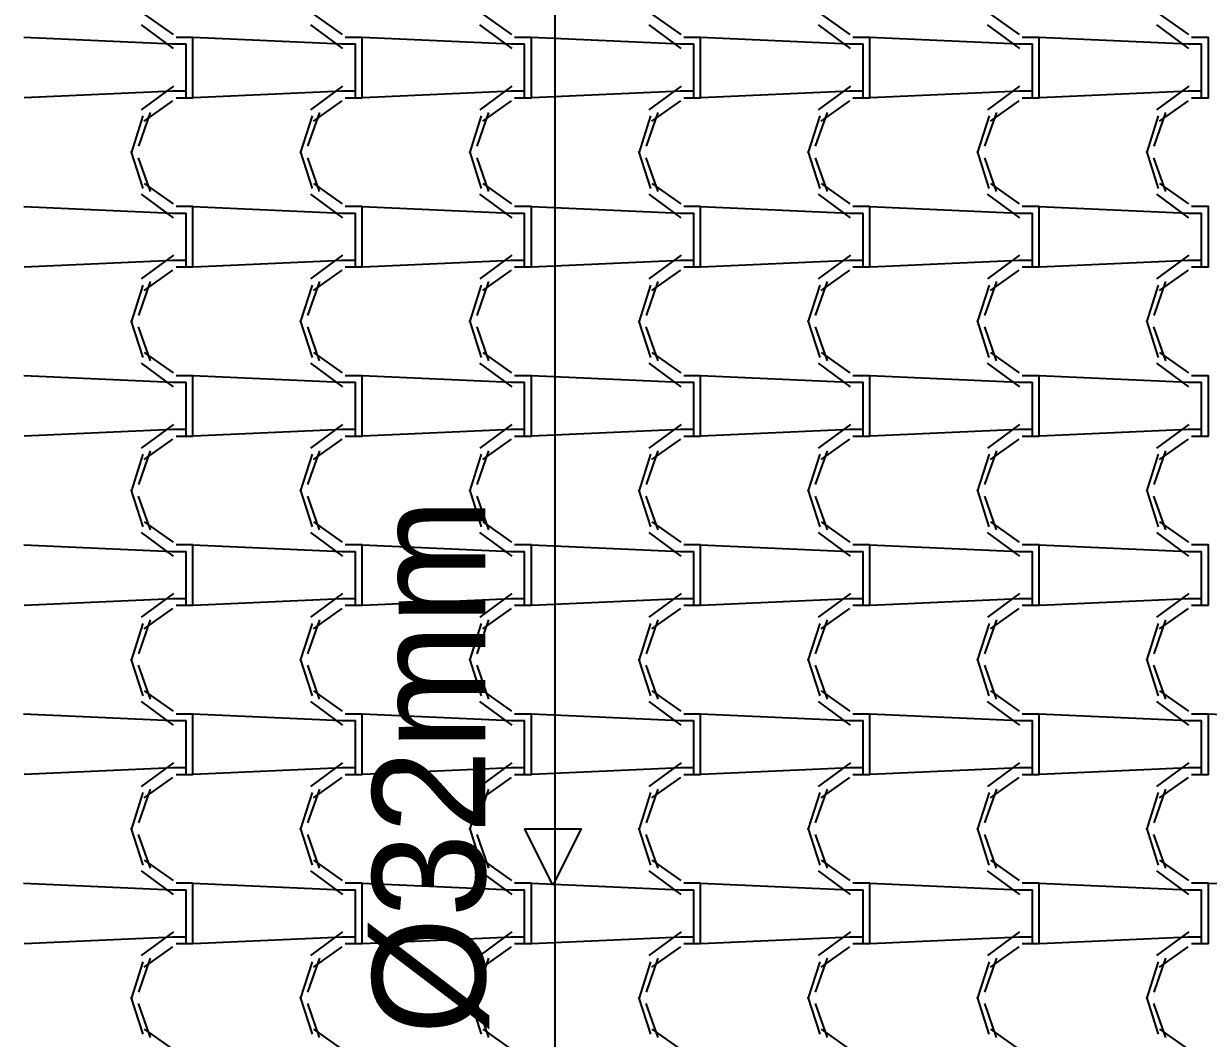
# Model space of a CAD drawing. Header units: millimetres. Extents: x -336 to -33, y -135 to 770.
# Drawn here: x -174.952 to -172.852, y 739.813 to 741.612 of the extents above; entities that cross this region are included whole.
import ezdxf
from ezdxf.enums import TextEntityAlignment as Align

# ---------------------------------------------------------------- set-up
doc = ezdxf.new("R2010")
doc.units = ezdxf.units.MM
doc.header["$LTSCALE"] = 50
doc.header["$MEASUREMENT"] = 0
for name, color, linetype in [('-HIDRO', 8, 'CONTINUOUS'), ('AF', 5, 'CONTINUOUS'), ('TEXTO', 4, 'CONTINUOUS')]:
    doc.layers.add(name, color=color, linetype=linetype)

msp = doc.modelspace()

# ---------------------------------------------------------------- linework, layer by layer
at = {"layer": '-HIDRO', "linetype": 'Continuous'}
for p, q in [((-174.738, 741.6291), (-174.687, 741.5931)), ((-174.438, 741.6291), (-174.387, 741.5931)), ((-174.138, 741.6291), (-174.087, 741.5931)), ((-173.838, 741.6291), (-173.787, 741.5931)), ((-173.538, 741.6291), (-173.487, 741.5931)), ((-173.238, 741.6291), (-173.187, 741.5931)), ((-172.938, 741.6291), (-172.887, 741.5931)), ((-174.7436, 741.6103), (-174.6866, 741.5683)), ((-174.4436, 741.6103), (-174.3866, 741.5683)), ((-174.1436, 741.6103), (-174.0866, 741.5683)), ((-173.8436, 741.6103), (-173.7866, 741.5683)), ((-173.5436, 741.6103), (-173.4866, 741.5683)), ((-173.2436, 741.6103), (-173.1866, 741.5683)), ((-172.9436, 741.6103), (-172.8866, 741.5683)), ((-174.6877, 741.5758), (-174.9517, 741.5878)), ((-174.6877, 741.5765), (-174.6637, 741.5765)), ((-174.6817, 741.5885), (-174.6517, 741.5885)), ((-174.6637, 741.4925), (-174.6637, 741.5765)), ((-174.6517, 741.4925), (-174.6517, 741.5885)), ((-174.3877, 741.5758), (-174.6517, 741.5878)), ((-174.3877, 741.5765), (-174.3637, 741.5765)), ((-174.3817, 741.5885), (-174.3517, 741.5885)), ((-174.3637, 741.4925), (-174.3637, 741.5765)), ((-174.3517, 741.4925), (-174.3517, 741.5885)), ((-174.0877, 741.5758), (-174.3517, 741.5878)), ((-174.0877, 741.5765), (-174.0637, 741.5765)), ((-174.0817, 741.5885), (-174.0517, 741.5885)), ((-174.0637, 741.4925), (-174.0637, 741.5765)), ((-174.0517, 741.4925), (-174.0517, 741.5885)), ((-173.7877, 741.5758), (-174.0517, 741.5878)), ((-173.7877, 741.5765), (-173.7637, 741.5765)), ((-173.7817, 741.5885), (-173.7517, 741.5885)), ((-173.7637, 741.4925), (-173.7637, 741.5765)), ((-173.7517, 741.4925), (-173.7517, 741.5885)), ((-173.4877, 741.5758), (-173.7517, 741.5878)), ((-173.4877, 741.5765), (-173.4637, 741.5765)), ((-173.4817, 741.5885), (-173.4517, 741.5885)), ((-173.4637, 741.4925), (-173.4637, 741.5765)), ((-173.4517, 741.4925), (-173.4517, 741.5885)), ((-173.1877, 741.5758), (-173.4517, 741.5878)), ((-173.1877, 741.5765), (-173.1637, 741.5765)), ((-173.1817, 741.5885), (-173.1517, 741.5885)), ((-173.1637, 741.4925), (-173.1637, 741.5765)), ((-173.1517, 741.4925), (-173.1517, 741.5885)), ((-172.8877, 741.5758), (-173.1517, 741.5878)), ((-172.8877, 741.5765), (-172.8637, 741.5765)), ((-172.8817, 741.5885), (-172.8517, 741.5885)), ((-172.8637, 741.4925), (-172.8637, 741.5765)), ((-172.8517, 741.4925), (-172.8517, 741.5885)), ((-174.6867, 741.4926), (-174.9507, 741.4806)), ((-174.6863, 741.5017), (-174.7433, 741.4597)), ((-174.6637, 741.4925), (-174.6877, 741.4925)), ((-174.6637, 741.4805), (-174.6637, 741.4925)), ((-174.6517, 741.4805), (-174.6517, 741.4925)), ((-174.3867, 741.4926), (-174.6507, 741.4806)), ((-174.3863, 741.5017), (-174.4433, 741.4597)), ((-174.3637, 741.4925), (-174.3877, 741.4925)), ((-174.3637, 741.4805), (-174.3637, 741.4925)), ((-174.3517, 741.4805), (-174.3517, 741.4925)), ((-174.0867, 741.4926), (-174.3507, 741.4806)), ((-174.0863, 741.5017), (-174.1433, 741.4597)), ((-174.0637, 741.4925), (-174.0877, 741.4925)), ((-174.0637, 741.4805), (-174.0637, 741.4925)), ((-174.0517, 741.4805), (-174.0517, 741.4925)), ((-173.7867, 741.4926), (-174.0507, 741.4806)), ((-173.7863, 741.5017), (-173.8433, 741.4597)), ((-173.7637, 741.4925), (-173.7877, 741.4925)), ((-173.7637, 741.4805), (-173.7637, 741.4925)), ((-173.7517, 741.4805), (-173.7517, 741.4925)), ((-173.4867, 741.4926), (-173.7507, 741.4806)), ((-173.4863, 741.5017), (-173.5433, 741.4597)), ((-173.4637, 741.4925), (-173.4877, 741.4925)), ((-173.4637, 741.4805), (-173.4637, 741.4925)), ((-173.4517, 741.4805), (-173.4517, 741.4925)), ((-173.1867, 741.4926), (-173.4507, 741.4806)), ((-173.1863, 741.5017), (-173.2433, 741.4597)), ((-173.1637, 741.4925), (-173.1877, 741.4925)), ((-173.1637, 741.4805), (-173.1637, 741.4925)), ((-173.1517, 741.4805), (-173.1517, 741.4925)), ((-172.8867, 741.4926), (-173.1507, 741.4806)), ((-172.8863, 741.5017), (-172.9433, 741.4597)), ((-172.8637, 741.4925), (-172.8877, 741.4925)), ((-172.8637, 741.4805), (-172.8637, 741.4925)), ((-172.8517, 741.4805), (-172.8517, 741.4925)), ((-174.6877, 741.4753), (-174.7387, 741.4393)), ((-174.6517, 741.4805), (-174.6817, 741.4805)), ((-174.3877, 741.4753), (-174.4387, 741.4393)), ((-174.3517, 741.4805), (-174.3817, 741.4805)), ((-174.0877, 741.4753), (-174.1387, 741.4393)), ((-174.0517, 741.4805), (-174.0817, 741.4805)), ((-173.7877, 741.4753), (-173.8387, 741.4393)), ((-173.7517, 741.4805), (-173.7817, 741.4805)), ((-173.4877, 741.4753), (-173.5387, 741.4393)), ((-173.4517, 741.4805), (-173.4817, 741.4805)), ((-173.1877, 741.4753), (-173.2387, 741.4393)), ((-173.1517, 741.4805), (-173.1817, 741.4805)), ((-172.8877, 741.4753), (-172.9387, 741.4393)), ((-172.8517, 741.4805), (-172.8817, 741.4805)), ((-174.7405, 741.4489), (-174.7615, 741.3829)), ((-174.7275, 741.4549), (-174.7485, 741.3949)), ((-174.4405, 741.4489), (-174.4615, 741.3829)), ((-174.4275, 741.4549), (-174.4485, 741.3949)), ((-174.1405, 741.4489), (-174.1615, 741.3829)), ((-174.1275, 741.4549), (-174.1485, 741.3949)), ((-173.8405, 741.4489), (-173.8615, 741.3829)), ((-173.8275, 741.4549), (-173.8485, 741.3949)), ((-173.5405, 741.4489), (-173.5615, 741.3829)), ((-173.5275, 741.4549), (-173.5485, 741.3949)), ((-173.2405, 741.4489), (-173.2615, 741.3829)), ((-173.2275, 741.4549), (-173.2485, 741.3949)), ((-172.9405, 741.4489), (-172.9615, 741.3829)), ((-172.9275, 741.4549), (-172.9485, 741.3949)), ((-174.7616, 741.3861), (-174.7406, 741.3201)), ((-174.4616, 741.3861), (-174.4406, 741.3201)), ((-174.1616, 741.3861), (-174.1406, 741.3201)), ((-173.8616, 741.3861), (-173.8406, 741.3201)), ((-173.5616, 741.3861), (-173.5406, 741.3201)), ((-173.2616, 741.3861), (-173.2406, 741.3201)), ((-172.9616, 741.3861), (-172.9406, 741.3201)), ((-174.7487, 741.3745), (-174.7277, 741.3145)), ((-174.4487, 741.3745), (-174.4277, 741.3145)), ((-174.1487, 741.3745), (-174.1277, 741.3145)), ((-173.8487, 741.3745), (-173.8277, 741.3145)), ((-173.5487, 741.3745), (-173.5277, 741.3145)), ((-173.2487, 741.3745), (-173.2277, 741.3145)), ((-172.9487, 741.3745), (-172.9277, 741.3145)), ((-174.738, 741.3291), (-174.687, 741.2931)), ((-174.438, 741.3291), (-174.387, 741.2931)), ((-174.138, 741.3291), (-174.087, 741.2931)), ((-173.838, 741.3291), (-173.787, 741.2931)), ((-173.538, 741.3291), (-173.487, 741.2931)), ((-173.238, 741.3291), (-173.187, 741.2931)), ((-172.938, 741.3291), (-172.887, 741.2931)), ((-174.7436, 741.3103), (-174.6866, 741.2683)), ((-174.4436, 741.3103), (-174.3866, 741.2683)), ((-174.1436, 741.3103), (-174.0866, 741.2683)), ((-173.8436, 741.3103), (-173.7866, 741.2683)), ((-173.5436, 741.3103), (-173.4866, 741.2683)), ((-173.2436, 741.3103), (-173.1866, 741.2683)), ((-172.9436, 741.3103), (-172.8866, 741.2683)), ((-174.6877, 741.2758), (-174.9517, 741.2878)), ((-174.6817, 741.2885), (-174.6517, 741.2885)), ((-174.6517, 741.1925), (-174.6517, 741.2885)), ((-174.3877, 741.2758), (-174.6517, 741.2878)), ((-174.3817, 741.2885), (-174.3517, 741.2885)), ((-174.3517, 741.1925), (-174.3517, 741.2885)), ((-174.0877, 741.2758), (-174.3517, 741.2878)), ((-174.0817, 741.2885), (-174.0517, 741.2885)), ((-174.0517, 741.1925), (-174.0517, 741.2885)), ((-173.7877, 741.2758), (-174.0517, 741.2878)), ((-173.7817, 741.2885), (-173.7517, 741.2885)), ((-173.7517, 741.1925), (-173.7517, 741.2885)), ((-173.4877, 741.2758), (-173.7517, 741.2878)), ((-173.4817, 741.2885), (-173.4517, 741.2885)), ((-173.4517, 741.1925), (-173.4517, 741.2885)), ((-173.1877, 741.2758), (-173.4517, 741.2878)), ((-173.1817, 741.2885), (-173.1517, 741.2885)), ((-173.1517, 741.1925), (-173.1517, 741.2885)), ((-172.8877, 741.2758), (-173.1517, 741.2878)), ((-172.8817, 741.2885), (-172.8517, 741.2885)), ((-172.8517, 741.1925), (-172.8517, 741.2885)), ((-174.6877, 741.2765), (-174.6637, 741.2765)), ((-174.6637, 741.1925), (-174.6637, 741.2765)), ((-174.3877, 741.2765), (-174.3637, 741.2765)), ((-174.3637, 741.1925), (-174.3637, 741.2765)), ((-174.0877, 741.2765), (-174.0637, 741.2765)), ((-174.0637, 741.1925), (-174.0637, 741.2765)), ((-173.7877, 741.2765), (-173.7637, 741.2765)), ((-173.7637, 741.1925), (-173.7637, 741.2765)), ((-173.4877, 741.2765), (-173.4637, 741.2765)), ((-173.4637, 741.1925), (-173.4637, 741.2765)), ((-173.1877, 741.2765), (-173.1637, 741.2765)), ((-173.1637, 741.1925), (-173.1637, 741.2765)), ((-172.8877, 741.2765), (-172.8637, 741.2765)), ((-172.8637, 741.1925), (-172.8637, 741.2765)), ((-174.6863, 741.2017), (-174.7433, 741.1597)), ((-174.3863, 741.2017), (-174.4433, 741.1597)), ((-174.0863, 741.2017), (-174.1433, 741.1597)), ((-173.7863, 741.2017), (-173.8433, 741.1597)), ((-173.4863, 741.2017), (-173.5433, 741.1597)), ((-173.1863, 741.2017), (-173.2433, 741.1597)), ((-172.8863, 741.2017), (-172.9433, 741.1597)), ((-174.6867, 741.1926), (-174.9507, 741.1806)), ((-174.6877, 741.1753), (-174.7387, 741.1393)), ((-174.6637, 741.1925), (-174.6877, 741.1925)), ((-174.6517, 741.1805), (-174.6817, 741.1805)), ((-174.6637, 741.1805), (-174.6637, 741.1925)), ((-174.6517, 741.1805), (-174.6517, 741.1925)), ((-174.3867, 741.1926), (-174.6507, 741.1806)), ((-174.3877, 741.1753), (-174.4387, 741.1393)), ((-174.3637, 741.1925), (-174.3877, 741.1925)), ((-174.3517, 741.1805), (-174.3817, 741.1805)), ((-174.3637, 741.1805), (-174.3637, 741.1925)), ((-174.3517, 741.1805), (-174.3517, 741.1925)), ((-174.0867, 741.1926), (-174.3507, 741.1806)), ((-174.0877, 741.1753), (-174.1387, 741.1393)), ((-174.0637, 741.1925), (-174.0877, 741.1925)), ((-174.0517, 741.1805), (-174.0817, 741.1805)), ((-174.0637, 741.1805), (-174.0637, 741.1925)), ((-174.0517, 741.1805), (-174.0517, 741.1925)), ((-173.7867, 741.1926), (-174.0507, 741.1806)), ((-173.7877, 741.1753), (-173.8387, 741.1393)), ((-173.7637, 741.1925), (-173.7877, 741.1925)), ((-173.7517, 741.1805), (-173.7817, 741.1805)), ((-173.7637, 741.1805), (-173.7637, 741.1925)), ((-173.7517, 741.1805), (-173.7517, 741.1925)), ((-173.4867, 741.1926), (-173.7507, 741.1806)), ((-173.4877, 741.1753), (-173.5387, 741.1393)), ((-173.4637, 741.1925), (-173.4877, 741.1925)), ((-173.4517, 741.1805), (-173.4817, 741.1805)), ((-173.4637, 741.1805), (-173.4637, 741.1925)), ((-173.4517, 741.1805), (-173.4517, 741.1925)), ((-173.1867, 741.1926), (-173.4507, 741.1806)), ((-173.1877, 741.1753), (-173.2387, 741.1393)), ((-173.1637, 741.1925), (-173.1877, 741.1925)), ((-173.1517, 741.1805), (-173.1817, 741.1805)), ((-173.1637, 741.1805), (-173.1637, 741.1925)), ((-173.1517, 741.1805), (-173.1517, 741.1925)), ((-172.8867, 741.1926), (-173.1507, 741.1806)), ((-172.8877, 741.1753), (-172.9387, 741.1393)), ((-172.8637, 741.1925), (-172.8877, 741.1925)), ((-172.8517, 741.1805), (-172.8817, 741.1805)), ((-172.8637, 741.1805), (-172.8637, 741.1925)), ((-172.8517, 741.1805), (-172.8517, 741.1925)), ((-174.7275, 741.1549), (-174.7485, 741.0949)), ((-174.4275, 741.1549), (-174.4485, 741.0949)), ((-174.1275, 741.1549), (-174.1485, 741.0949)), ((-173.8275, 741.1549), (-173.8485, 741.0949)), ((-173.5275, 741.1549), (-173.5485, 741.0949)), ((-173.2275, 741.1549), (-173.2485, 741.0949)), ((-172.9275, 741.1549), (-172.9485, 741.0949)), ((-174.7405, 741.1489), (-174.7615, 741.0829)), ((-174.4405, 741.1489), (-174.4615, 741.0829)), ((-174.1405, 741.1489), (-174.1615, 741.0829)), ((-173.8405, 741.1489), (-173.8615, 741.0829)), ((-173.5405, 741.1489), (-173.5615, 741.0829)), ((-173.2405, 741.1489), (-173.2615, 741.0829)), ((-172.9405, 741.1489), (-172.9615, 741.0829)), ((-174.7616, 741.0861), (-174.7406, 741.0201)), ((-174.7487, 741.0745), (-174.7277, 741.0145)), ((-174.4616, 741.0861), (-174.4406, 741.0201)), ((-174.4487, 741.0745), (-174.4277, 741.0145)), ((-174.1616, 741.0861), (-174.1406, 741.0201)), ((-174.1487, 741.0745), (-174.1277, 741.0145)), ((-173.8616, 741.0861), (-173.8406, 741.0201)), ((-173.8487, 741.0745), (-173.8277, 741.0145)), ((-173.5616, 741.0861), (-173.5406, 741.0201)), ((-173.5487, 741.0745), (-173.5277, 741.0145)), ((-173.2616, 741.0861), (-173.2406, 741.0201)), ((-173.2487, 741.0745), (-173.2277, 741.0145)), ((-172.9616, 741.0861), (-172.9406, 741.0201)), ((-172.9487, 741.0745), (-172.9277, 741.0145)), ((-174.738, 741.0291), (-174.687, 740.9931)), ((-174.438, 741.0291), (-174.387, 740.9931)), ((-174.138, 741.0291), (-174.087, 740.9931)), ((-173.838, 741.0291), (-173.787, 740.9931)), ((-173.538, 741.0291), (-173.487, 740.9931)), ((-173.238, 741.0291), (-173.187, 740.9931)), ((-172.938, 741.0291), (-172.887, 740.9931)), ((-174.7436, 741.0103), (-174.6866, 740.9683)), ((-174.4436, 741.0103), (-174.3866, 740.9683)), ((-174.1436, 741.0103), (-174.0866, 740.9683)), ((-173.8436, 741.0103), (-173.7866, 740.9683)), ((-173.5436, 741.0103), (-173.4866, 740.9683)), ((-173.2436, 741.0103), (-173.1866, 740.9683)), ((-172.9436, 741.0103), (-172.8866, 740.9683)), ((-174.6877, 740.9758), (-174.9517, 740.9878)), ((-174.6817, 740.9885), (-174.6517, 740.9885)), ((-174.6517, 740.8925), (-174.6517, 740.9885)), ((-174.3877, 740.9758), (-174.6517, 740.9878)), ((-174.3817, 740.9885), (-174.3517, 740.9885)), ((-174.3517, 740.8925), (-174.3517, 740.9885)), ((-174.0877, 740.9758), (-174.3517, 740.9878)), ((-174.0817, 740.9885), (-174.0517, 740.9885)), ((-174.0517, 740.8925), (-174.0517, 740.9885)), ((-173.7877, 740.9758), (-174.0517, 740.9878)), ((-173.7817, 740.9885), (-173.7517, 740.9885)), ((-173.7517, 740.8925), (-173.7517, 740.9885)), ((-173.4877, 740.9758), (-173.7517, 740.9878)), ((-173.4817, 740.9885), (-173.4517, 740.9885)), ((-173.4517, 740.8925), (-173.4517, 740.9885)), ((-173.1877, 740.9758), (-173.4517, 740.9878)), ((-173.1817, 740.9885), (-173.1517, 740.9885)), ((-173.1517, 740.8925), (-173.1517, 740.9885)), ((-172.8877, 740.9758), (-173.1517, 740.9878)), ((-172.8817, 740.9885), (-172.8517, 740.9885)), ((-172.8517, 740.8925), (-172.8517, 740.9885)), ((-174.6877, 740.9765), (-174.6637, 740.9765)), ((-174.6637, 740.8925), (-174.6637, 740.9765)), ((-174.3877, 740.9765), (-174.3637, 740.9765)), ((-174.3637, 740.8925), (-174.3637, 740.9765)), ((-174.0877, 740.9765), (-174.0637, 740.9765)), ((-174.0637, 740.8925), (-174.0637, 740.9765)), ((-173.7877, 740.9765), (-173.7637, 740.9765)), ((-173.7637, 740.8925), (-173.7637, 740.9765)), ((-173.4877, 740.9765), (-173.4637, 740.9765)), ((-173.4637, 740.8925), (-173.4637, 740.9765)), ((-173.1877, 740.9765), (-173.1637, 740.9765)), ((-173.1637, 740.8925), (-173.1637, 740.9765)), ((-172.8877, 740.9765), (-172.8637, 740.9765)), ((-172.8637, 740.8925), (-172.8637, 740.9765)), ((-174.6863, 740.9017), (-174.7433, 740.8597)), ((-174.3863, 740.9017), (-174.4433, 740.8597)), ((-174.0863, 740.9017), (-174.1433, 740.8597)), ((-173.7863, 740.9017), (-173.8433, 740.8597)), ((-173.4863, 740.9017), (-173.5433, 740.8597)), ((-173.1863, 740.9017), (-173.2433, 740.8597)), ((-172.8863, 740.9017), (-172.9433, 740.8597)), ((-174.6867, 740.8926), (-174.9507, 740.8806)), ((-174.6637, 740.8925), (-174.6877, 740.8925)), ((-174.6517, 740.8805), (-174.6817, 740.8805)), ((-174.6637, 740.8805), (-174.6637, 740.8925)), ((-174.6517, 740.8805), (-174.6517, 740.8925)), ((-174.3867, 740.8926), (-174.6507, 740.8806)), ((-174.3637, 740.8925), (-174.3877, 740.8925)), ((-174.3517, 740.8805), (-174.3817, 740.8805)), ((-174.3637, 740.8805), (-174.3637, 740.8925)), ((-174.3517, 740.8805), (-174.3517, 740.8925)), ((-174.0867, 740.8926), (-174.3507, 740.8806)), ((-174.0637, 740.8925), (-174.0877, 740.8925)), ((-174.0517, 740.8805), (-174.0817, 740.8805)), ((-174.0637, 740.8805), (-174.0637, 740.8925)), ((-174.0517, 740.8805), (-174.0517, 740.8925)), ((-173.7867, 740.8926), (-174.0507, 740.8806)), ((-173.7637, 740.8925), (-173.7877, 740.8925)), ((-173.7517, 740.8805), (-173.7817, 740.8805)), ((-173.7637, 740.8805), (-173.7637, 740.8925)), ((-173.7517, 740.8805), (-173.7517, 740.8925)), ((-173.4867, 740.8926), (-173.7507, 740.8806)), ((-173.4637, 740.8925), (-173.4877, 740.8925)), ((-173.4517, 740.8805), (-173.4817, 740.8805)), ((-173.4637, 740.8805), (-173.4637, 740.8925)), ((-173.4517, 740.8805), (-173.4517, 740.8925)), ((-173.1867, 740.8926), (-173.4507, 740.8806)), ((-173.1637, 740.8925), (-173.1877, 740.8925)), ((-173.1517, 740.8805), (-173.1817, 740.8805)), ((-173.1637, 740.8805), (-173.1637, 740.8925)), ((-173.1517, 740.8805), (-173.1517, 740.8925)), ((-172.8867, 740.8926), (-173.1507, 740.8806)), ((-172.8637, 740.8925), (-172.8877, 740.8925)), ((-172.8517, 740.8805), (-172.8817, 740.8805)), ((-172.8637, 740.8805), (-172.8637, 740.8925)), ((-172.8517, 740.8805), (-172.8517, 740.8925)), ((-174.6877, 740.8753), (-174.7387, 740.8393)), ((-174.3877, 740.8753), (-174.4387, 740.8393)), ((-174.0877, 740.8753), (-174.1387, 740.8393)), ((-173.7877, 740.8753), (-173.8387, 740.8393)), ((-173.4877, 740.8753), (-173.5387, 740.8393)), ((-173.1877, 740.8753), (-173.2387, 740.8393)), ((-172.8877, 740.8753), (-172.9387, 740.8393)), ((-174.7405, 740.8489), (-174.7615, 740.7829)), ((-174.7275, 740.8549), (-174.7485, 740.7949)), ((-174.4405, 740.8489), (-174.4615, 740.7829)), ((-174.4275, 740.8549), (-174.4485, 740.7949)), ((-174.1405, 740.8489), (-174.1615, 740.7829)), ((-174.1275, 740.8549), (-174.1485, 740.7949)), ((-173.8405, 740.8489), (-173.8615, 740.7829)), ((-173.8275, 740.8549), (-173.8485, 740.7949)), ((-173.5405, 740.8489), (-173.5615, 740.7829)), ((-173.5275, 740.8549), (-173.5485, 740.7949)), ((-173.2405, 740.8489), (-173.2615, 740.7829)), ((-173.2275, 740.8549), (-173.2485, 740.7949)), ((-172.9405, 740.8489), (-172.9615, 740.7829)), ((-172.9275, 740.8549), (-172.9485, 740.7949)), ((-174.7616, 740.7861), (-174.7406, 740.7201)), ((-174.4616, 740.7861), (-174.4406, 740.7201)), ((-174.1616, 740.7861), (-174.1406, 740.7201)), ((-173.8616, 740.7861), (-173.8406, 740.7201)), ((-173.5616, 740.7861), (-173.5406, 740.7201)), ((-173.2616, 740.7861), (-173.2406, 740.7201)), ((-172.9616, 740.7861), (-172.9406, 740.7201)), ((-174.7487, 740.7745), (-174.7277, 740.7145)), ((-174.4487, 740.7745), (-174.4277, 740.7145)), ((-174.1487, 740.7745), (-174.1277, 740.7145)), ((-173.8487, 740.7745), (-173.8277, 740.7145)), ((-173.5487, 740.7745), (-173.5277, 740.7145)), ((-173.2487, 740.7745), (-173.2277, 740.7145)), ((-172.9487, 740.7745), (-172.9277, 740.7145)), ((-174.738, 740.7291), (-174.687, 740.6931)), ((-174.438, 740.7291), (-174.387, 740.6931)), ((-174.138, 740.7291), (-174.087, 740.6931)), ((-173.838, 740.7291), (-173.787, 740.6931)), ((-173.538, 740.7291), (-173.487, 740.6931)), ((-173.238, 740.7291), (-173.187, 740.6931)), ((-172.938, 740.7291), (-172.887, 740.6931)), ((-174.7436, 740.7103), (-174.6866, 740.6683)), ((-174.4436, 740.7103), (-174.3866, 740.6683)), ((-174.1436, 740.7103), (-174.0866, 740.6683)), ((-173.8436, 740.7103), (-173.7866, 740.6683)), ((-173.5436, 740.7103), (-173.4866, 740.6683)), ((-173.2436, 740.7103), (-173.1866, 740.6683)), ((-172.9436, 740.7103), (-172.8866, 740.6683)), ((-174.6877, 740.6758), (-174.9517, 740.6878)), ((-174.6877, 740.6765), (-174.6637, 740.6765)), ((-174.6817, 740.6885), (-174.6517, 740.6885)), ((-174.6637, 740.5925), (-174.6637, 740.6765)), ((-174.6517, 740.5925), (-174.6517, 740.6885)), ((-174.3877, 740.6758), (-174.6517, 740.6878)), ((-174.3877, 740.6765), (-174.3637, 740.6765)), ((-174.3817, 740.6885), (-174.3517, 740.6885)), ((-174.3637, 740.5925), (-174.3637, 740.6765)), ((-174.3517, 740.5925), (-174.3517, 740.6885)), ((-174.0877, 740.6758), (-174.3517, 740.6878)), ((-174.0877, 740.6765), (-174.0637, 740.6765)), ((-174.0817, 740.6885), (-174.0517, 740.6885)), ((-174.0637, 740.5925), (-174.0637, 740.6765)), ((-174.0517, 740.5925), (-174.0517, 740.6885)), ((-173.7877, 740.6758), (-174.0517, 740.6878)), ((-173.7877, 740.6765), (-173.7637, 740.6765)), ((-173.7817, 740.6885), (-173.7517, 740.6885)), ((-173.7637, 740.5925), (-173.7637, 740.6765)), ((-173.7517, 740.5925), (-173.7517, 740.6885)), ((-173.4877, 740.6758), (-173.7517, 740.6878)), ((-173.4877, 740.6765), (-173.4637, 740.6765)), ((-173.4817, 740.6885), (-173.4517, 740.6885)), ((-173.4637, 740.5925), (-173.4637, 740.6765)), ((-173.4517, 740.5925), (-173.4517, 740.6885)), ((-173.1877, 740.6758), (-173.4517, 740.6878)), ((-173.1877, 740.6765), (-173.1637, 740.6765)), ((-173.1817, 740.6885), (-173.1517, 740.6885)), ((-173.1637, 740.5925), (-173.1637, 740.6765)), ((-173.1517, 740.5925), (-173.1517, 740.6885)), ((-172.8877, 740.6758), (-173.1517, 740.6878)), ((-172.8877, 740.6765), (-172.8637, 740.6765)), ((-172.8817, 740.6885), (-172.8517, 740.6885)), ((-172.8637, 740.5925), (-172.8637, 740.6765)), ((-172.8517, 740.5925), (-172.8517, 740.6885)), ((-174.6867, 740.5926), (-174.9507, 740.5806)), ((-174.6863, 740.6017), (-174.7433, 740.5597)), ((-174.6637, 740.5925), (-174.6877, 740.5925)), ((-174.6637, 740.5805), (-174.6637, 740.5925)), ((-174.6517, 740.5805), (-174.6517, 740.5925)), ((-174.3867, 740.5926), (-174.6507, 740.5806)), ((-174.3863, 740.6017), (-174.4433, 740.5597)), ((-174.3637, 740.5925), (-174.3877, 740.5925)), ((-174.3637, 740.5805), (-174.3637, 740.5925)), ((-174.3517, 740.5805), (-174.3517, 740.5925)), ((-174.0867, 740.5926), (-174.3507, 740.5806)), ((-174.0863, 740.6017), (-174.1433, 740.5597)), ((-174.0637, 740.5925), (-174.0877, 740.5925)), ((-174.0637, 740.5805), (-174.0637, 740.5925)), ((-174.0517, 740.5805), (-174.0517, 740.5925)), ((-173.7867, 740.5926), (-174.0507, 740.5806)), ((-173.7863, 740.6017), (-173.8433, 740.5597)), ((-173.7637, 740.5925), (-173.7877, 740.5925)), ((-173.7637, 740.5805), (-173.7637, 740.5925)), ((-173.7517, 740.5805), (-173.7517, 740.5925)), ((-173.4867, 740.5926), (-173.7507, 740.5806)), ((-173.4863, 740.6017), (-173.5433, 740.5597)), ((-173.4637, 740.5925), (-173.4877, 740.5925)), ((-173.4637, 740.5805), (-173.4637, 740.5925)), ((-173.4517, 740.5805), (-173.4517, 740.5925)), ((-173.1867, 740.5926), (-173.4507, 740.5806)), ((-173.1863, 740.6017), (-173.2433, 740.5597)), ((-173.1637, 740.5925), (-173.1877, 740.5925)), ((-173.1637, 740.5805), (-173.1637, 740.5925)), ((-173.1517, 740.5805), (-173.1517, 740.5925)), ((-172.8867, 740.5926), (-173.1507, 740.5806)), ((-172.8863, 740.6017), (-172.9433, 740.5597)), ((-172.8637, 740.5925), (-172.8877, 740.5925)), ((-172.8637, 740.5805), (-172.8637, 740.5925)), ((-172.8517, 740.5805), (-172.8517, 740.5925)), ((-174.6877, 740.5753), (-174.7387, 740.5393)), ((-174.6517, 740.5805), (-174.6817, 740.5805)), ((-174.3877, 740.5753), (-174.4387, 740.5393)), ((-174.3517, 740.5805), (-174.3817, 740.5805)), ((-174.0877, 740.5753), (-174.1387, 740.5393)), ((-174.0517, 740.5805), (-174.0817, 740.5805)), ((-173.7877, 740.5753), (-173.8387, 740.5393)), ((-173.7517, 740.5805), (-173.7817, 740.5805)), ((-173.4877, 740.5753), (-173.5387, 740.5393)), ((-173.4517, 740.5805), (-173.4817, 740.5805)), ((-173.1877, 740.5753), (-173.2387, 740.5393)), ((-173.1517, 740.5805), (-173.1817, 740.5805)), ((-172.8877, 740.5753), (-172.9387, 740.5393)), ((-172.8517, 740.5805), (-172.8817, 740.5805)), ((-174.7405, 740.5489), (-174.7615, 740.4829)), ((-174.7275, 740.5549), (-174.7485, 740.4949)), ((-174.4405, 740.5489), (-174.4615, 740.4829)), ((-174.4275, 740.5549), (-174.4485, 740.4949)), ((-174.1405, 740.5489), (-174.1615, 740.4829)), ((-174.1275, 740.5549), (-174.1485, 740.4949)), ((-173.8405, 740.5489), (-173.8615, 740.4829)), ((-173.8275, 740.5549), (-173.8485, 740.4949)), ((-173.5405, 740.5489), (-173.5615, 740.4829)), ((-173.5275, 740.5549), (-173.5485, 740.4949)), ((-173.2405, 740.5489), (-173.2615, 740.4829)), ((-173.2275, 740.5549), (-173.2485, 740.4949)), ((-172.9405, 740.5489), (-172.9615, 740.4829)), ((-172.9275, 740.5549), (-172.9485, 740.4949)), ((-174.7616, 740.4861), (-174.7406, 740.4201)), ((-174.4616, 740.4861), (-174.4406, 740.4201)), ((-174.1616, 740.4861), (-174.1406, 740.4201)), ((-173.8616, 740.4861), (-173.8406, 740.4201)), ((-173.5616, 740.4861), (-173.5406, 740.4201)), ((-173.2616, 740.4861), (-173.2406, 740.4201)), ((-172.9616, 740.4861), (-172.9406, 740.4201)), ((-174.7487, 740.4745), (-174.7277, 740.4145)), ((-174.4487, 740.4745), (-174.4277, 740.4145)), ((-174.1487, 740.4745), (-174.1277, 740.4145)), ((-173.8487, 740.4745), (-173.8277, 740.4145)), ((-173.5487, 740.4745), (-173.5277, 740.4145)), ((-173.2487, 740.4745), (-173.2277, 740.4145)), ((-172.9487, 740.4745), (-172.9277, 740.4145)), ((-174.738, 740.4291), (-174.687, 740.3931)), ((-174.438, 740.4291), (-174.387, 740.3931)), ((-174.138, 740.4291), (-174.087, 740.3931)), ((-173.838, 740.4291), (-173.787, 740.3931)), ((-173.538, 740.4291), (-173.487, 740.3931)), ((-173.238, 740.4291), (-173.187, 740.3931)), ((-172.938, 740.4291), (-172.887, 740.3931)), ((-174.7436, 740.4103), (-174.6866, 740.3683)), ((-174.4436, 740.4103), (-174.3866, 740.3683)), ((-174.1436, 740.4103), (-174.0866, 740.3683)), ((-173.8436, 740.4103), (-173.7866, 740.3683)), ((-173.5436, 740.4103), (-173.4866, 740.3683)), ((-173.2436, 740.4103), (-173.1866, 740.3683)), ((-172.9436, 740.4103), (-172.8866, 740.3683)), ((-174.6878, 740.3758), (-174.9518, 740.3878)), ((-174.6877, 740.3765), (-174.6637, 740.3765)), ((-174.6817, 740.3885), (-174.6517, 740.3885)), ((-174.6637, 740.2925), (-174.6637, 740.3765)), ((-174.3878, 740.3758), (-174.6518, 740.3878)), ((-174.6517, 740.2925), (-174.6517, 740.3885)), ((-174.3877, 740.3765), (-174.3637, 740.3765)), ((-174.3817, 740.3885), (-174.3517, 740.3885)), ((-174.3637, 740.2925), (-174.3637, 740.3765)), ((-174.0878, 740.3758), (-174.3518, 740.3878)), ((-174.3517, 740.2925), (-174.3517, 740.3885)), ((-174.0877, 740.3765), (-174.0637, 740.3765)), ((-174.0817, 740.3885), (-174.0517, 740.3885)), ((-174.0637, 740.2925), (-174.0637, 740.3765)), ((-173.7878, 740.3758), (-174.0518, 740.3878)), ((-174.0517, 740.2925), (-174.0517, 740.3885)), ((-173.7877, 740.3765), (-173.7637, 740.3765)), ((-173.7817, 740.3885), (-173.7517, 740.3885)), ((-173.7637, 740.2925), (-173.7637, 740.3765)), ((-173.4878, 740.3758), (-173.7518, 740.3878)), ((-173.7517, 740.2925), (-173.7517, 740.3885)), ((-173.4877, 740.3765), (-173.4637, 740.3765)), ((-173.4817, 740.3885), (-173.4517, 740.3885)), ((-173.4637, 740.2925), (-173.4637, 740.3765)), ((-173.1878, 740.3758), (-173.4518, 740.3878)), ((-173.4517, 740.2925), (-173.4517, 740.3885)), ((-173.1877, 740.3765), (-173.1637, 740.3765)), ((-173.1817, 740.3885), (-173.1517, 740.3885)), ((-173.1637, 740.2925), (-173.1637, 740.3765)), ((-172.8878, 740.3758), (-173.1518, 740.3878)), ((-173.1517, 740.2925), (-173.1517, 740.3885)), ((-172.8877, 740.3765), (-172.8637, 740.3765)), ((-172.8817, 740.3885), (-172.8517, 740.3885)), ((-172.8637, 740.2925), (-172.8637, 740.3765)), ((-172.5878, 740.3758), (-172.8518, 740.3878)), ((-172.8517, 740.2925), (-172.8517, 740.3885)), ((-174.6867, 740.2926), (-174.9507, 740.2806)), ((-174.6863, 740.3017), (-174.7433, 740.2597)), ((-174.6637, 740.2925), (-174.6877, 740.2925)), ((-174.6637, 740.2805), (-174.6637, 740.2925)), ((-174.6517, 740.2805), (-174.6517, 740.2925)), ((-174.3867, 740.2926), (-174.6507, 740.2806)), ((-174.3863, 740.3017), (-174.4433, 740.2597)), ((-174.3637, 740.2925), (-174.3877, 740.2925)), ((-174.3637, 740.2805), (-174.3637, 740.2925)), ((-174.3517, 740.2805), (-174.3517, 740.2925)), ((-174.0867, 740.2926), (-174.3507, 740.2806)), ((-174.0863, 740.3017), (-174.1433, 740.2597)), ((-174.0637, 740.2925), (-174.0877, 740.2925)), ((-174.0637, 740.2805), (-174.0637, 740.2925)), ((-174.0517, 740.2805), (-174.0517, 740.2925)), ((-173.7867, 740.2926), (-174.0507, 740.2806)), ((-173.7863, 740.3017), (-173.8433, 740.2597)), ((-173.7637, 740.2925), (-173.7877, 740.2925)), ((-173.7637, 740.2805), (-173.7637, 740.2925)), ((-173.7517, 740.2805), (-173.7517, 740.2925)), ((-173.4867, 740.2926), (-173.7507, 740.2806)), ((-173.4863, 740.3017), (-173.5433, 740.2597)), ((-173.4637, 740.2925), (-173.4877, 740.2925)), ((-173.4637, 740.2805), (-173.4637, 740.2925)), ((-173.4517, 740.2805), (-173.4517, 740.2925)), ((-173.1867, 740.2926), (-173.4507, 740.2806)), ((-173.1863, 740.3017), (-173.2433, 740.2597)), ((-173.1637, 740.2925), (-173.1877, 740.2925)), ((-173.1637, 740.2805), (-173.1637, 740.2925)), ((-173.1517, 740.2805), (-173.1517, 740.2925)), ((-172.8867, 740.2926), (-173.1507, 740.2806)), ((-172.8863, 740.3017), (-172.9433, 740.2597)), ((-172.8637, 740.2925), (-172.8877, 740.2925)), ((-172.8637, 740.2805), (-172.8637, 740.2925)), ((-172.8517, 740.2805), (-172.8517, 740.2925)), ((-174.6877, 740.2753), (-174.7387, 740.2393)), ((-174.6517, 740.2805), (-174.6817, 740.2805)), ((-174.3877, 740.2753), (-174.4387, 740.2393)), ((-174.3517, 740.2805), (-174.3817, 740.2805)), ((-174.0877, 740.2753), (-174.1387, 740.2393)), ((-174.0517, 740.2805), (-174.0817, 740.2805)), ((-173.7877, 740.2753), (-173.8387, 740.2393)), ((-173.7517, 740.2805), (-173.7817, 740.2805)), ((-173.4877, 740.2753), (-173.5387, 740.2393)), ((-173.4517, 740.2805), (-173.4817, 740.2805)), ((-173.1877, 740.2753), (-173.2387, 740.2393)), ((-173.1517, 740.2805), (-173.1817, 740.2805)), ((-172.8877, 740.2753), (-172.9387, 740.2393)), ((-172.8517, 740.2805), (-172.8817, 740.2805)), ((-174.7275, 740.2549), (-174.7485, 740.1949)), ((-174.4275, 740.2549), (-174.4485, 740.1949)), ((-174.1275, 740.2549), (-174.1485, 740.1949)), ((-173.8275, 740.2549), (-173.8485, 740.1949)), ((-173.5275, 740.2549), (-173.5485, 740.1949)), ((-173.2275, 740.2549), (-173.2485, 740.1949)), ((-172.9275, 740.2549), (-172.9485, 740.1949)), ((-174.7405, 740.2489), (-174.7615, 740.1829)), ((-174.4405, 740.2489), (-174.4615, 740.1829)), ((-174.1405, 740.2489), (-174.1615, 740.1829)), ((-173.8405, 740.2489), (-173.8615, 740.1829)), ((-173.5405, 740.2489), (-173.5615, 740.1829)), ((-173.2405, 740.2489), (-173.2615, 740.1829)), ((-172.9405, 740.2489), (-172.9615, 740.1829)), ((-174.7616, 740.1861), (-174.7406, 740.1201)), ((-174.7487, 740.1745), (-174.7277, 740.1145)), ((-174.4616, 740.1861), (-174.4406, 740.1201)), ((-174.4487, 740.1745), (-174.4277, 740.1145)), ((-174.1616, 740.1861), (-174.1406, 740.1201)), ((-174.1487, 740.1745), (-174.1277, 740.1145)), ((-173.8616, 740.1861), (-173.8406, 740.1201)), ((-173.8487, 740.1745), (-173.8277, 740.1145)), ((-173.5616, 740.1861), (-173.5406, 740.1201)), ((-173.5487, 740.1745), (-173.5277, 740.1145)), ((-173.2616, 740.1861), (-173.2406, 740.1201)), ((-173.2487, 740.1745), (-173.2277, 740.1145)), ((-172.9616, 740.1861), (-172.9406, 740.1201)), ((-172.9487, 740.1745), (-172.9277, 740.1145)), ((-174.738, 740.1291), (-174.687, 740.0931)), ((-174.438, 740.1291), (-174.387, 740.0931)), ((-174.138, 740.1291), (-174.087, 740.0931)), ((-173.838, 740.1291), (-173.787, 740.0931)), ((-173.538, 740.1291), (-173.487, 740.0931)), ((-173.238, 740.1291), (-173.187, 740.0931)), ((-172.938, 740.1291), (-172.887, 740.0931)), ((-174.7436, 740.1103), (-174.6866, 740.0683)), ((-174.4436, 740.1103), (-174.3866, 740.0683)), ((-174.1436, 740.1103), (-174.0866, 740.0683)), ((-173.8436, 740.1103), (-173.7866, 740.0683)), ((-173.5436, 740.1103), (-173.4866, 740.0683)), ((-173.2436, 740.1103), (-173.1866, 740.0683)), ((-172.9436, 740.1103), (-172.8866, 740.0683)), ((-174.6878, 740.0758), (-174.9518, 740.0878)), ((-174.6817, 740.0885), (-174.6517, 740.0885)), ((-174.3878, 740.0758), (-174.6518, 740.0878)), ((-174.6517, 739.9925), (-174.6517, 740.0885)), ((-174.3817, 740.0885), (-174.3517, 740.0885)), ((-174.0878, 740.0758), (-174.3518, 740.0878)), ((-174.3517, 739.9925), (-174.3517, 740.0885)), ((-174.0817, 740.0885), (-174.0517, 740.0885)), ((-173.7878, 740.0758), (-174.0518, 740.0878)), ((-174.0517, 739.9925), (-174.0517, 740.0885)), ((-173.7817, 740.0885), (-173.7517, 740.0885)), ((-173.4878, 740.0758), (-173.7518, 740.0878)), ((-173.7517, 739.9925), (-173.7517, 740.0885)), ((-173.4817, 740.0885), (-173.4517, 740.0885)), ((-173.1878, 740.0758), (-173.4518, 740.0878)), ((-173.4517, 739.9925), (-173.4517, 740.0885)), ((-173.1817, 740.0885), (-173.1517, 740.0885)), ((-172.8878, 740.0758), (-173.1518, 740.0878)), ((-173.1517, 739.9925), (-173.1517, 740.0885)), ((-172.8817, 740.0885), (-172.8517, 740.0885)), ((-172.5878, 740.0758), (-172.8518, 740.0878)), ((-172.8517, 739.9925), (-172.8517, 740.0885)), ((-174.6877, 740.0765), (-174.6637, 740.0765)), ((-174.6637, 739.9925), (-174.6637, 740.0765)), ((-174.3877, 740.0765), (-174.3637, 740.0765)), ((-174.3637, 739.9925), (-174.3637, 740.0765)), ((-174.0877, 740.0765), (-174.0637, 740.0765)), ((-174.0637, 739.9925), (-174.0637, 740.0765)), ((-173.7877, 740.0765), (-173.7637, 740.0765)), ((-173.7637, 739.9925), (-173.7637, 740.0765)), ((-173.4877, 740.0765), (-173.4637, 740.0765)), ((-173.4637, 739.9925), (-173.4637, 740.0765)), ((-173.1877, 740.0765), (-173.1637, 740.0765)), ((-173.1637, 739.9925), (-173.1637, 740.0765)), ((-172.8877, 740.0765), (-172.8637, 740.0765)), ((-172.8637, 739.9925), (-172.8637, 740.0765)), ((-174.6863, 740.0017), (-174.7433, 739.9597)), ((-174.3863, 740.0017), (-174.4433, 739.9597)), ((-174.0863, 740.0017), (-174.1433, 739.9597)), ((-173.7863, 740.0017), (-173.8433, 739.9597)), ((-173.4863, 740.0017), (-173.5433, 739.9597)), ((-173.1863, 740.0017), (-173.2433, 739.9597)), ((-172.8863, 740.0017), (-172.9433, 739.9597)), ((-174.6867, 739.9926), (-174.9507, 739.9806)), ((-174.6637, 739.9925), (-174.6877, 739.9925)), ((-174.6517, 739.9805), (-174.6817, 739.9805)), ((-174.6637, 739.9805), (-174.6637, 739.9925)), ((-174.6517, 739.9805), (-174.6517, 739.9925)), ((-174.3867, 739.9926), (-174.6507, 739.9806)), ((-174.3637, 739.9925), (-174.3877, 739.9925)), ((-174.3517, 739.9805), (-174.3817, 739.9805)), ((-174.3637, 739.9805), (-174.3637, 739.9925)), ((-174.3517, 739.9805), (-174.3517, 739.9925)), ((-174.0867, 739.9926), (-174.3507, 739.9806)), ((-174.0637, 739.9925), (-174.0877, 739.9925)), ((-174.0517, 739.9805), (-174.0817, 739.9805)), ((-174.0637, 739.9805), (-174.0637, 739.9925)), ((-174.0517, 739.9805), (-174.0517, 739.9925)), ((-173.7867, 739.9926), (-174.0507, 739.9806)), ((-173.7637, 739.9925), (-173.7877, 739.9925)), ((-173.7517, 739.9805), (-173.7817, 739.9805)), ((-173.7637, 739.9805), (-173.7637, 739.9925)), ((-173.7517, 739.9805), (-173.7517, 739.9925)), ((-173.4867, 739.9926), (-173.7507, 739.9806)), ((-173.4637, 739.9925), (-173.4877, 739.9925)), ((-173.4517, 739.9805), (-173.4817, 739.9805)), ((-173.4637, 739.9805), (-173.4637, 739.9925)), ((-173.4517, 739.9805), (-173.4517, 739.9925)), ((-173.1867, 739.9926), (-173.4507, 739.9806)), ((-173.1637, 739.9925), (-173.1877, 739.9925)), ((-173.1517, 739.9805), (-173.1817, 739.9805)), ((-173.1637, 739.9805), (-173.1637, 739.9925)), ((-173.1517, 739.9805), (-173.1517, 739.9925)), ((-172.8867, 739.9926), (-173.1507, 739.9806)), ((-172.8637, 739.9925), (-172.8877, 739.9925)), ((-172.8517, 739.9805), (-172.8817, 739.9805)), ((-172.8637, 739.9805), (-172.8637, 739.9925)), ((-172.8517, 739.9805), (-172.8517, 739.9925)), ((-174.6877, 739.9753), (-174.7387, 739.9393)), ((-174.3877, 739.9753), (-174.4387, 739.9393)), ((-174.0877, 739.9753), (-174.1387, 739.9393)), ((-173.7877, 739.9753), (-173.8387, 739.9393)), ((-173.4877, 739.9753), (-173.5387, 739.9393)), ((-173.1878, 739.9753), (-173.2387, 739.9393)), ((-172.8878, 739.9753), (-172.9388, 739.9393)), ((-174.7405, 739.9489), (-174.7615, 739.8829)), ((-174.7275, 739.9549), (-174.7485, 739.8949)), ((-174.4405, 739.9489), (-174.4615, 739.8829)), ((-174.4275, 739.9549), (-174.4485, 739.8949)), ((-174.1405, 739.9489), (-174.1615, 739.8829)), ((-174.1275, 739.9549), (-174.1485, 739.8949)), ((-173.8405, 739.9489), (-173.8615, 739.8829)), ((-173.8275, 739.9549), (-173.8485, 739.8949)), ((-173.5405, 739.9489), (-173.5615, 739.8829)), ((-173.5275, 739.9549), (-173.5485, 739.8949)), ((-173.2405, 739.9489), (-173.2615, 739.8829)), ((-173.2275, 739.9549), (-173.2485, 739.8949)), ((-172.9405, 739.9489), (-172.9615, 739.8829)), ((-172.9275, 739.9549), (-172.9485, 739.8949)), ((-174.7616, 739.8861), (-174.7406, 739.8201)), ((-174.7487, 739.8745), (-174.7277, 739.8145)), ((-174.4616, 739.8861), (-174.4406, 739.8201)), ((-174.4487, 739.8745), (-174.4277, 739.8145)), ((-174.1616, 739.8861), (-174.1406, 739.8201)), ((-174.1487, 739.8745), (-174.1277, 739.8145)), ((-173.8616, 739.8861), (-173.8406, 739.8201)), ((-173.8487, 739.8745), (-173.8277, 739.8145)), ((-173.5616, 739.8861), (-173.5406, 739.8201)), ((-173.5487, 739.8745), (-173.5277, 739.8145)), ((-173.2616, 739.8861), (-173.2406, 739.8201)), ((-173.2487, 739.8745), (-173.2277, 739.8145)), ((-172.9616, 739.8861), (-172.9406, 739.8201)), ((-172.9487, 739.8745), (-172.9277, 739.8145)), ((-174.738, 739.8291), (-174.687, 739.7931)), ((-174.438, 739.8291), (-174.387, 739.7931)), ((-174.138, 739.8291), (-174.087, 739.7931)), ((-173.838, 739.8291), (-173.787, 739.7931)), ((-173.538, 739.8291), (-173.487, 739.7931)), ((-173.238, 739.8291), (-173.187, 739.7931)), ((-172.938, 739.8291), (-172.887, 739.7931))]:
    msp.add_line(p, q, dxfattribs=at)
at = {"layer": 'AF', "color": 5, "linetype": 'Continuous'}
msp.add_line((-174.0101, 743.1227), (-174.0101, 721.5216), dxfattribs=at)
at = {"layer": 'AF'}
msp.add_polyline3d([(-174.0135, 740.0847, 0), (-174.0635, 740.1847, 0), (-173.9635, 740.1847, 0), (-174.0135, 740.0847, 0)], dxfattribs=at)

# ---------------------------------------------------------------- texts
at = {"layer": 'TEXTO'}
msp.add_text('Ø32mm', height=0.2, rotation=90, dxfattribs=at).set_placement((-174.2336, 740.2949), align=Align.MIDDLE_CENTER)

doc.saveas('drawing.dxf')
